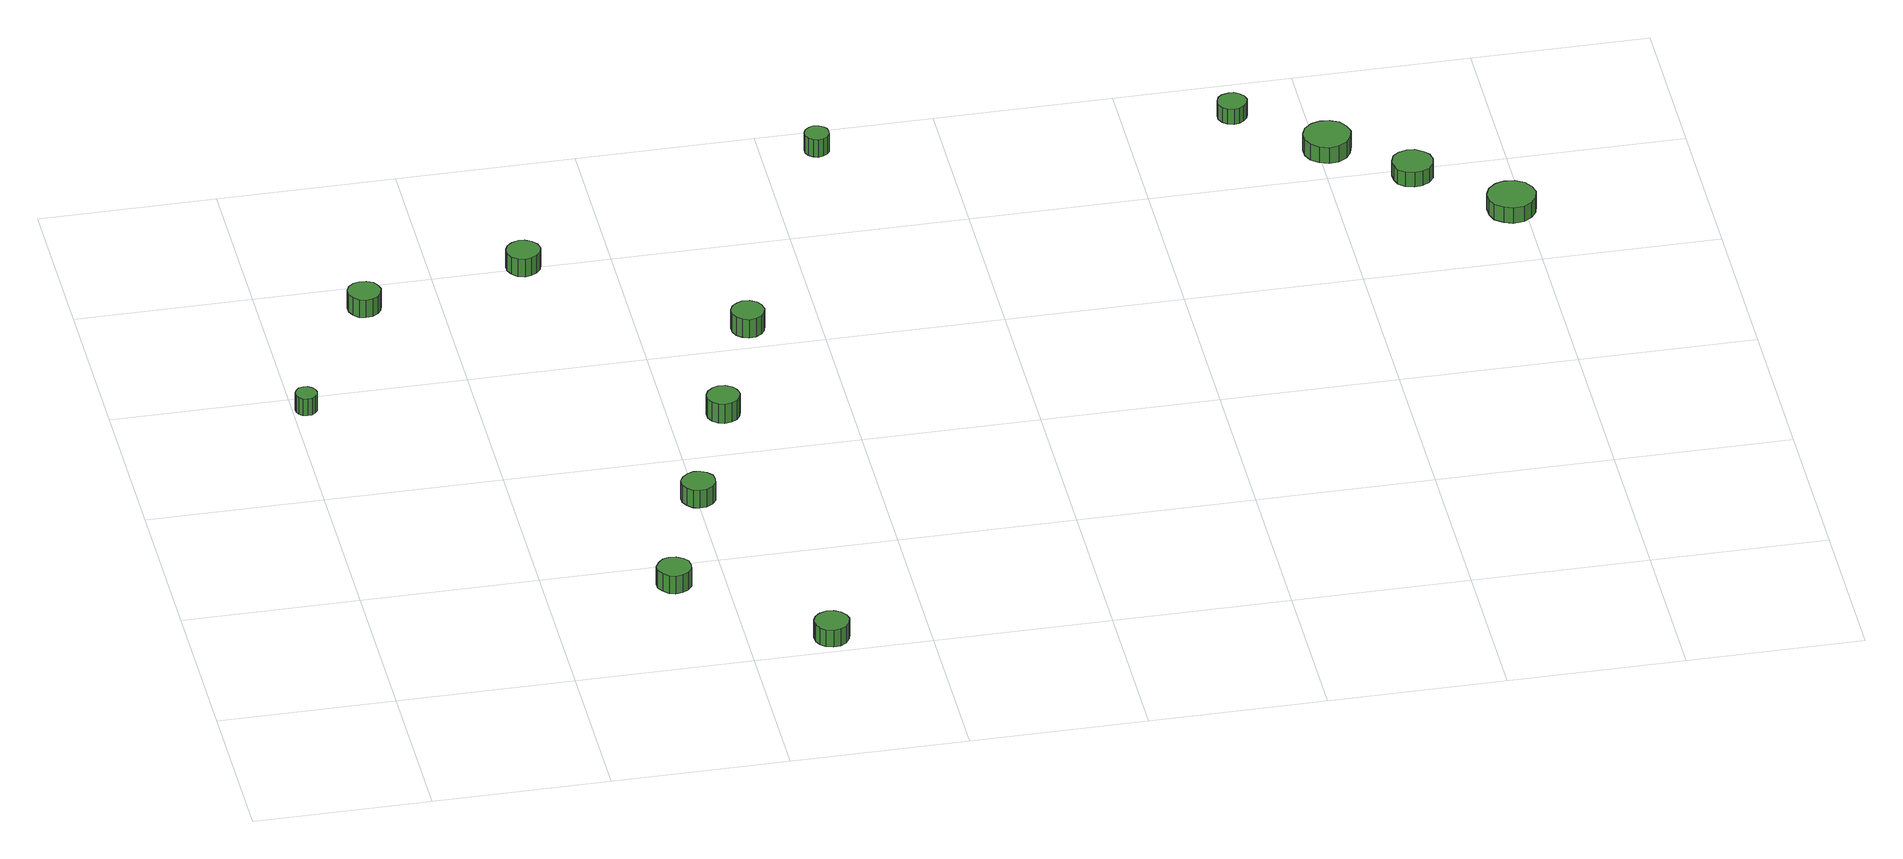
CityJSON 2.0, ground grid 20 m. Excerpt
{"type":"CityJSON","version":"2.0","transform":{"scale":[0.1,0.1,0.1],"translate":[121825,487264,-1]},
"CityObjects":{
"tree1":{"type":"SolitaryVegetationObject","attributes":{"function":"something"},"geometry":[{"type":"MultiSurface","lod":"1","boundaries":[[[0,1,2,3,4,5,6,7,8,9,10,11,12,13,14]],[[15,16,17,18,19,20,21,22,23,24,25,26,27,28,29]],[[0,29,28,1]],[[1,28,27,2]],[[2,27,26,3]],[[3,26,25,4]],[[4,25,24,5]],[[5,24,23,6]],[[6,23,22,7]],[[7,22,21,8]],[[8,21,20,9]],[[9,20,19,10]],[[10,19,18,11]],[[11,18,17,12]],[[12,17,16,13]],[[13,16,15,14]],[[14,15,29,0]]]}]},
"tree2":{"type":"SolitaryVegetationObject","attributes":{"function":"something"},"geometry":[{"type":"MultiSurface","lod":"1","boundaries":[[[30,31,32,33,34,35,36,37,38,39,40,41,42,43,44]],[[45,46,47,48,49,50,51,52,53,54,55,56,57,58,59]],[[30,59,58,31]],[[31,58,57,32]],[[32,57,56,33]],[[33,56,55,34]],[[34,55,54,35]],[[35,54,53,36]],[[36,53,52,37]],[[37,52,51,38]],[[38,51,50,39]],[[39,50,49,40]],[[40,49,48,41]],[[41,48,47,42]],[[42,47,46,43]],[[43,46,45,44]],[[44,45,59,30]]]}]},
"tree3":{"type":"SolitaryVegetationObject","attributes":{"function":"something"},"geometry":[{"type":"MultiSurface","lod":"1","boundaries":[[[60,61,62,63,64,65,66,67,68,69,70,71,72,73,74]],[[75,76,77,78,79,80,81,82,83,84,85,86,87,88,89]],[[60,89,88,61]],[[61,88,87,62]],[[62,87,86,63]],[[63,86,85,64]],[[64,85,84,65]],[[65,84,83,66]],[[66,83,82,67]],[[67,82,81,68]],[[68,81,80,69]],[[69,80,79,70]],[[70,79,78,71]],[[71,78,77,72]],[[72,77,76,73]],[[73,76,75,74]],[[74,75,89,60]]]}]},
"tree4":{"type":"SolitaryVegetationObject","attributes":{"function":"something"},"geometry":[{"type":"MultiSurface","lod":"1","boundaries":[[[90,91,92,93,94,95,96,97,98,99,100,101,102,103,104]],[[105,106,107,108,109,110,111,112,113,114,115,116,117,118,119]],[[90,119,118,91]],[[91,118,117,92]],[[92,117,116,93]],[[93,116,115,94]],[[94,115,114,95]],[[95,114,113,96]],[[96,113,112,97]],[[97,112,111,98]],[[98,111,110,99]],[[99,110,109,100]],[[100,109,108,101]],[[101,108,107,102]],[[102,107,106,103]],[[103,106,105,104]],[[104,105,119,90]]]}]},
"tree5":{"type":"SolitaryVegetationObject","attributes":{"function":"something"},"geometry":[{"type":"MultiSurface","lod":"1","boundaries":[[[120,121,122,123,124,125,126,127,128,129,130,131,132,133,134]],[[135,136,137,138,139,140,141,142,143,144,145,146,147,148,149]],[[120,149,148,121]],[[121,148,147,122]],[[122,147,146,123]],[[123,146,145,124]],[[124,145,144,125]],[[125,144,143,126]],[[126,143,142,127]],[[127,142,141,128]],[[128,141,140,129]],[[129,140,139,130]],[[130,139,138,131]],[[131,138,137,132]],[[132,137,136,133]],[[133,136,135,134]],[[134,135,149,120]]]}]},
"tree6":{"type":"SolitaryVegetationObject","attributes":{"function":"something"},"geometry":[{"type":"MultiSurface","lod":"1","boundaries":[[[150,151,152,153,154,155,156,157,158,159,160,161,162,163,164]],[[165,166,167,168,169,170,171,172,173,174,175,176,177,178,179]],[[150,179,178,151]],[[151,178,177,152]],[[152,177,176,153]],[[153,176,175,154]],[[154,175,174,155]],[[155,174,173,156]],[[156,173,172,157]],[[157,172,171,158]],[[158,171,170,159]],[[159,170,169,160]],[[160,169,168,161]],[[161,168,167,162]],[[162,167,166,163]],[[163,166,165,164]],[[164,165,179,150]]]}]},
"tree7":{"type":"SolitaryVegetationObject","attributes":{"function":"something"},"geometry":[{"type":"MultiSurface","lod":"1","boundaries":[[[180,181,182,183,184,185,186,187,188,189,190,191,192,193,194]],[[195,196,197,198,199,200,201,202,203,204,205,206,207,208,209]],[[180,209,208,181]],[[181,208,207,182]],[[182,207,206,183]],[[183,206,205,184]],[[184,205,204,185]],[[185,204,203,186]],[[186,203,202,187]],[[187,202,201,188]],[[188,201,200,189]],[[189,200,199,190]],[[190,199,198,191]],[[191,198,197,192]],[[192,197,196,193]],[[193,196,195,194]],[[194,195,209,180]]]}]},
"tree8":{"type":"SolitaryVegetationObject","attributes":{"function":"something"},"geometry":[{"type":"MultiSurface","lod":"1","boundaries":[[[210,211,212,213,214,215,216,217,218,219,220,221,222,223,224]],[[225,226,227,228,229,230,231,232,233,234,235,236,237,238,239]],[[210,239,238,211]],[[211,238,237,212]],[[212,237,236,213]],[[213,236,235,214]],[[214,235,234,215]],[[215,234,233,216]],[[216,233,232,217]],[[217,232,231,218]],[[218,231,230,219]],[[219,230,229,220]],[[220,229,228,221]],[[221,228,227,222]],[[222,227,226,223]],[[223,226,225,224]],[[224,225,239,210]]]}]},
"tree9":{"type":"SolitaryVegetationObject","attributes":{"function":"something"},"geometry":[{"type":"MultiSurface","lod":"1","boundaries":[[[240,241,242,243,244,245,246,247,248,249,250,251,252,253,254]],[[255,256,257,258,259,260,261,262,263,264,265,266,267,268,269]],[[240,269,268,241]],[[241,268,267,242]],[[242,267,266,243]],[[243,266,265,244]],[[244,265,264,245]],[[245,264,263,246]],[[246,263,262,247]],[[247,262,261,248]],[[248,261,260,249]],[[249,260,259,250]],[[250,259,258,251]],[[251,258,257,252]],[[252,257,256,253]],[[253,256,255,254]],[[254,255,269,240]]]}]},
"tree10":{"type":"SolitaryVegetationObject","attributes":{"function":"something"},"geometry":[{"type":"MultiSurface","lod":"1","boundaries":[[[270,271,272,273,274,275,276,277,278,279,280,281,282,283,284]],[[285,286,287,288,289,290,291,292,293,294,295,296,297,298,299]],[[270,299,298,271]],[[271,298,297,272]],[[272,297,296,273]],[[273,296,295,274]],[[274,295,294,275]],[[275,294,293,276]],[[276,293,292,277]],[[277,292,291,278]],[[278,291,290,279]],[[279,290,289,280]],[[280,289,288,281]],[[281,288,287,282]],[[282,287,286,283]],[[283,286,285,284]],[[284,285,299,270]]]}]},
"tree11":{"type":"SolitaryVegetationObject","attributes":{"function":"something"},"geometry":[{"type":"MultiSurface","lod":"1","boundaries":[[[300,301,302,303,304,305,306,307,308,309,310,311,312,313,314]],[[315,316,317,318,319,320,321,322,323,324,325,326,327,328,329]],[[300,329,328,301]],[[301,328,327,302]],[[302,327,326,303]],[[303,326,325,304]],[[304,325,324,305]],[[305,324,323,306]],[[306,323,322,307]],[[307,322,321,308]],[[308,321,320,309]],[[309,320,319,310]],[[310,319,318,311]],[[311,318,317,312]],[[312,317,316,313]],[[313,316,315,314]],[[314,315,329,300]]]}]},
"tree12":{"type":"SolitaryVegetationObject","attributes":{"function":"something"},"geometry":[{"type":"MultiSurface","lod":"1","boundaries":[[[330,331,332,333,334,335,336,337,338,339,340,341,342,343,344]],[[345,346,347,348,349,350,351,352,353,354,355,356,357,358,359]],[[330,359,358,331]],[[331,358,357,332]],[[332,357,356,333]],[[333,356,355,334]],[[334,355,354,335]],[[335,354,353,336]],[[336,353,352,337]],[[337,352,351,338]],[[338,351,350,339]],[[339,350,349,340]],[[340,349,348,341]],[[341,348,347,342]],[[342,347,346,343]],[[343,346,345,344]],[[344,345,359,330]]]}]},
"tree13":{"type":"SolitaryVegetationObject","attributes":{"function":"something"}},
"tree14":{"type":"SolitaryVegetationObject","attributes":{"function":"something"},"geometry":[{"type":"MultiSurface","lod":"1","boundaries":[[[360,361,362,363,364,365,366,367,368,369,370,371,372,373,374]],[[375,376,377,378,379,380,381,382,383,384,385,386,387,388,389]],[[360,389,388,361]],[[361,388,387,362]],[[362,387,386,363]],[[363,386,385,364]],[[364,385,384,365]],[[365,384,383,366]],[[366,383,382,367]],[[367,382,381,368]],[[368,381,380,369]],[[369,380,379,370]],[[370,379,378,371]],[[371,378,377,372]],[[372,377,376,373]],[[373,376,375,374]],[[374,375,389,360]]]}]},
"tree15":{"type":"SolitaryVegetationObject","attributes":{"function":"something"}},
"tree16":{"type":"SolitaryVegetationObject","attributes":{"function":"something"}}
},
"vertices":[
[27,576,29],[26,581,29],[23,585,29],[19,588,29],[14,588,29],[9,587,29],[5,583,29],[3,578,29],[3,573,29],[5,569,29],[9,565,29],[14,564,29],[19,564,29],[23,567,29],[26,571,29],[26,571,7],[23,567,7],[19,564,7],[14,564,7],[9,565,7],[5,569,7],[3,573,7],[3,578,7],[5,583,7],[9,587,7],[14,588,7],[19,588,7],[23,585,7],[26,581,7],[27,576,7],
[135,758,30],[133,765,30],[129,772,30],[122,775,30],[114,776,30],[107,774,30],[101,769,30],[98,762,30],[98,754,30],[101,747,30],[107,741,30],[114,739,30],[122,740,30],[129,744,30],[133,750,30],[133,750,7],[129,744,7],[122,740,7],[114,739,7],[107,741,7],[101,747,7],[98,754,7],[98,762,7],[101,769,7],[107,774,7],[114,776,7],[122,775,7],[129,772,7],[133,765,7],[135,758,7],
[362,164,29],[361,172,29],[356,178,29],[349,182,29],[341,183,29],[334,181,29],[328,175,29],[324,168,29],[324,160,29],[328,153,29],[334,147,29],[341,145,29],[349,146,29],[356,150,29],[361,156,29],[361,156,6],[356,150,6],[349,146,6],[341,145,6],[334,147,6],[328,153,6],[324,160,6],[324,168,6],[328,175,6],[334,181,6],[341,183,6],[349,182,6],[356,178,6],[361,172,6],[362,164,6],
[421,323,29],[420,331,29],[415,337,29],[408,341,29],[400,342,29],[393,339,29],[387,334,29],[383,327,29],[383,319,29],[387,312,29],[393,306,29],[400,304,29],[408,305,29],[415,309,29],[420,315,29],[420,315,6],[415,309,6],[408,305,6],[400,304,6],[393,306,6],[387,312,6],[383,319,6],[383,327,6],[387,334,6],[393,339,6],[400,342,6],[408,341,6],[415,337,6],[420,331,6],[421,323,6],
[512,29,28],[510,36,28],[505,43,28],[498,47,28],[490,48,28],[482,45,28],[476,40,28],[473,33,28],[473,24,28],[476,17,28],[482,12,28],[490,9,28],[498,10,28],[505,14,28],[510,21,28],[510,21,6],[505,14,6],[498,10,6],[490,9,6],[482,12,6],[476,17,6],[473,24,6],[473,33,6],[476,40,6],[482,45,6],[490,48,6],[498,47,6],[505,43,6],[510,36,6],[512,29,6],
[322,802,30],[320,810,30],[315,816,30],[308,820,30],[301,821,30],[293,818,30],[287,813,30],[284,806,30],[284,798,30],[287,791,30],[293,785,30],[301,783,30],[308,784,30],[315,788,30],[320,794,30],[320,794,7],[315,788,7],[308,784,7],[301,783,7],[293,785,7],[287,791,7],[284,798,7],[284,806,7],[287,813,7],[293,818,7],[301,821,7],[308,820,7],[315,816,7],[320,810,7],[322,802,7],
[480,479,31],[478,487,31],[474,493,31],[467,497,31],[459,498,31],[452,495,31],[446,490,31],[443,483,31],[443,475,31],[446,468,31],[452,463,31],[459,461,31],[467,462,31],[474,466,31],[478,472,31],[478,472,6],[474,466,6],[467,462,6],[459,461,6],[452,463,6],[446,468,6],[443,475,6],[443,483,6],[446,490,6],[452,495,6],[459,498,6],[467,497,6],[474,493,6],[478,487,6],[480,479,6],
[539,638,30],[537,646,30],[533,652,30],[526,656,30],[518,657,30],[511,654,30],[505,649,30],[502,642,30],[502,634,30],[505,627,30],[511,622,30],[518,619,30],[526,620,30],[533,624,30],[537,630,30],[537,630,6],[533,624,6],[526,620,6],[518,619,6],[511,622,6],[505,627,6],[502,634,6],[502,642,6],[505,649,6],[511,654,6],[518,657,6],[526,656,6],[533,652,6],[537,646,6],[539,638,6],
[676,963,30],[675,969,30],[672,973,30],[667,976,30],[661,977,30],[656,975,30],[651,971,30],[649,966,30],[649,960,30],[651,955,30],[656,951,30],[661,949,30],[667,950,30],[672,953,30],[675,957,30],[675,957,7],[672,953,7],[667,950,7],[661,949,7],[656,951,7],[651,955,7],[649,960,7],[649,966,7],[651,971,7],[656,975,7],[661,977,7],[667,976,7],[672,973,7],[675,969,7],[676,963,7],
[1138,939,27],[1136,946,27],[1132,951,27],[1126,955,27],[1120,955,27],[1113,953,27],[1108,949,27],[1105,942,27],[1105,935,27],[1108,929,27],[1113,925,27],[1120,922,27],[1126,923,27],[1132,927,27],[1136,932,27],[1136,932,7],[1132,927,7],[1126,923,7],[1120,922,7],[1113,925,7],[1108,929,7],[1105,935,7],[1105,942,7],[1108,949,7],[1113,953,7],[1120,955,7],[1126,955,7],[1132,951,7],[1136,946,7],[1138,939,7],
[1237,854,28],[1234,865,28],[1228,874,28],[1218,879,28],[1207,880,28],[1197,877,28],[1188,869,28],[1184,859,28],[1184,848,28],[1188,838,28],[1197,831,28],[1207,827,28],[1218,828,28],[1228,834,28],[1234,843,28],[1234,843,7],[1228,834,7],[1218,828,7],[1207,827,7],[1197,831,7],[1188,838,7],[1184,848,7],[1184,859,7],[1188,869,7],[1197,877,7],[1207,880,7],[1218,879,7],[1228,874,7],[1234,865,7],[1237,854,7],
[1315,786,26],[1313,796,26],[1307,803,26],[1299,808,26],[1290,809,26],[1280,806,26],[1273,800,26],[1270,791,26],[1270,782,26],[1273,773,26],[1280,767,26],[1290,764,26],[1299,765,26],[1307,769,26],[1313,777,26],[1313,777,7],[1307,769,7],[1299,765,7],[1290,764,7],[1280,767,7],[1273,773,7],[1270,782,7],[1270,791,7],[1273,800,7],[1280,806,7],[1290,809,7],[1299,808,7],[1307,803,7],[1313,796,7],[1315,786,7],
[1413,700,27],[1410,711,27],[1404,720,27],[1394,726,27],[1382,727,27],[1372,724,27],[1363,716,27],[1359,706,27],[1359,694,27],[1363,684,27],[1372,677,27],[1382,673,27],[1394,674,27],[1404,680,27],[1410,689,27],[1410,689,7],[1404,680,7],[1394,674,7],[1382,673,7],[1372,677,7],[1363,684,7],[1359,694,7],[1359,706,7],[1363,716,7],[1372,724,7],[1382,727,7],[1394,726,7],[1404,720,7],[1410,711,7],[1413,700,7]
]}
